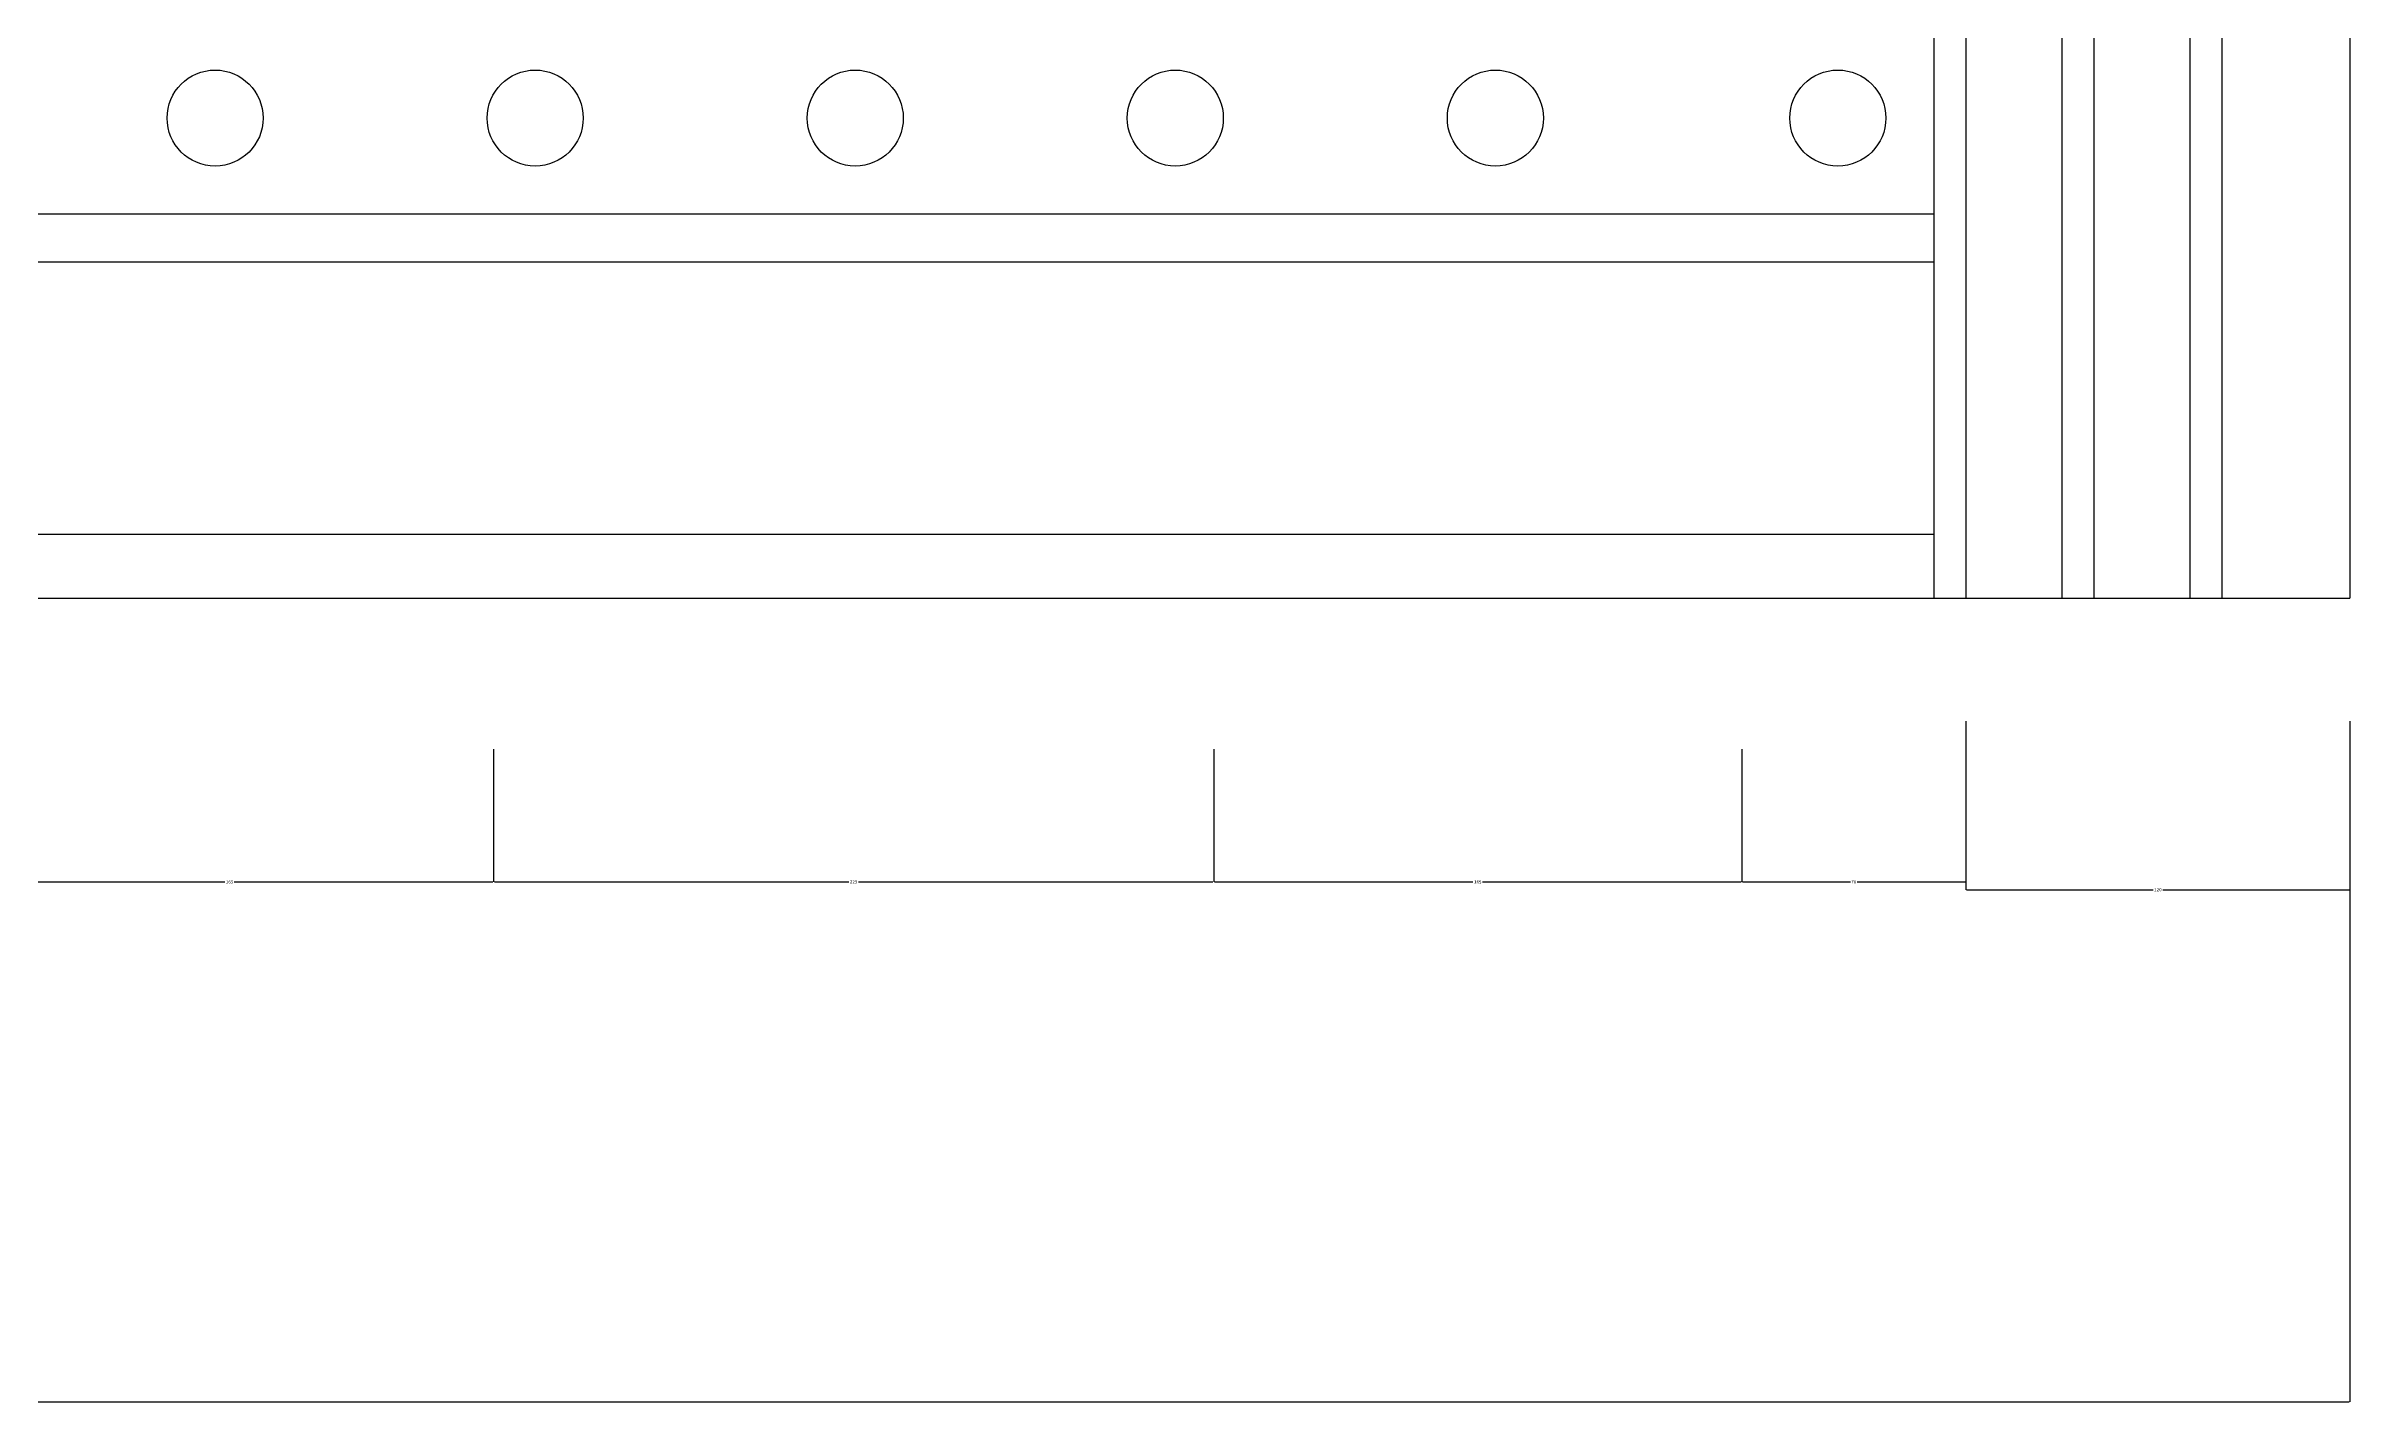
# Model space of a CAD drawing. Header units: metres. Extents: x 63 to 3579, y 112 to 4698.
# Drawn here: x 1233 to 1953, y 1284 to 1709 of the extents above; entities that cross this region are included whole.
import ezdxf

# ---------------------------------------------------------------- set-up
doc = ezdxf.new("R2010")
doc.units = ezdxf.units.M
for name, color, linetype in [('2', 2, 'Continuous'), ('3', 3, 'Continuous'), ('4', 4, 'Continuous'), ('7', 7, 'Continuous'), ('DIM', 3, 'Continuous')]:
    doc.layers.add(name, color=color, linetype=linetype)
doc.dimstyles.get("Standard").update_dxf_attribs({"dimtxt": 2.5, "dimasz": 2.5, "dimexe": 1.25, "dimexo": 0.625, "dimtad": 1, "dimcen": 2.5, "dimazin": 3, "dimtfac": 1, "dimtmove": 0, "dimatfit": 3})

# ---------------------------------------------------------------- blocks, each defined once
blk = doc.blocks.new('*D26')
for p, q in [((313.19, 1497.58), (313.19, 1284.9)), ((1953.19, 1497.58), (1953.19, 1284.9)), ((313.44, 1284.9), (1131.19, 1284.9)), ((1135.19, 1284.9), (1952.94, 1284.9))]:
    blk.add_line(p, q)
at = {"layer": 'Defpoints'}
for p in [(313.19, 1497.58), (1953.19, 1497.58), (313.19, 1284.9)]:
    blk.add_point(p, dxfattribs=at)
at = {"layer": 'DIM', "insert": (1133.19, 1284.9), "char_height": 1, "attachment_point": 5}
blk.add_mtext('1640', dxfattribs=at)
blk = doc.blocks.new('*D46')
for p, q in [((1598.19, 1488.83), (1598.19, 1447.38)), ((1763.19, 1488.83), (1763.19, 1447.38)), ((1598.44, 1447.38), (1679.19, 1447.38)), ((1682.19, 1447.38), (1762.94, 1447.38))]:
    blk.add_line(p, q)
at = {"layer": 'Defpoints'}
for p in [(1598.19, 1488.83), (1763.19, 1488.83), (1598.19, 1447.38)]:
    blk.add_point(p, dxfattribs=at)
at = {"layer": 'DIM', "insert": (1680.69, 1447.38), "char_height": 1, "attachment_point": 5}
blk.add_mtext('165', dxfattribs=at)
blk = doc.blocks.new('*D47')
for p, q in [((1208.19, 1488.83), (1208.19, 1447.38)), ((1373.19, 1488.83), (1373.19, 1447.38)), ((1208.44, 1447.38), (1289.19, 1447.38)), ((1292.19, 1447.38), (1372.94, 1447.38))]:
    blk.add_line(p, q)
at = {"layer": 'Defpoints'}
for p in [(1208.19, 1488.83), (1373.19, 1488.83), (1208.19, 1447.38)]:
    blk.add_point(p, dxfattribs=at)
at = {"layer": 'DIM', "insert": (1290.69, 1447.38), "char_height": 1, "attachment_point": 5}
blk.add_mtext('165', dxfattribs=at)
blk = doc.blocks.new('*D52')
for p, q in [((1373.19, 1488.83), (1373.19, 1447.38)), ((1598.19, 1488.83), (1598.19, 1447.38)), ((1373.44, 1447.38), (1484.19, 1447.38)), ((1487.19, 1447.38), (1597.94, 1447.38))]:
    blk.add_line(p, q)
at = {"layer": 'Defpoints'}
for p in [(1373.19, 1488.83), (1598.19, 1488.83), (1373.19, 1447.38)]:
    blk.add_point(p, dxfattribs=at)
at = {"layer": 'DIM', "insert": (1485.69, 1447.38), "char_height": 1, "attachment_point": 5}
blk.add_mtext('225', dxfattribs=at)
blk = doc.blocks.new('*D53')
for p, q in [((1833.19, 1497.58), (1833.19, 1444.93)), ((1953.19, 1497.58), (1953.19, 1444.93)), ((1833.44, 1444.93), (1891.69, 1444.93)), ((1894.69, 1444.93), (1952.94, 1444.93))]:
    blk.add_line(p, q)
at = {"layer": 'Defpoints'}
for p in [(1833.19, 1497.58), (1953.19, 1497.58), (1833.19, 1444.93)]:
    blk.add_point(p, dxfattribs=at)
at = {"layer": 'DIM', "insert": (1893.19, 1444.93), "char_height": 1, "attachment_point": 5}
blk.add_mtext('120', dxfattribs=at)
blk = doc.blocks.new('*D54')
for p, q in [((1763.19, 1488.83), (1763.19, 1447.38)), ((1833.19, 1488.83), (1833.19, 1447.38)), ((1763.44, 1447.38), (1797.19, 1447.38)), ((1799.19, 1447.38), (1832.94, 1447.38))]:
    blk.add_line(p, q)
at = {"layer": 'Defpoints'}
for p in [(1763.19, 1488.83), (1833.19, 1488.83), (1763.19, 1447.38)]:
    blk.add_point(p, dxfattribs=at)
at = {"layer": 'DIM', "insert": (1798.19, 1447.38), "char_height": 1, "attachment_point": 5}
blk.add_mtext('70', dxfattribs=at)

msp = doc.modelspace()

# ---------------------------------------------------------------- linework, layer by layer
at = {"layer": '2'}
msp.add_line((313.19, 1536.06), (1953.19, 1536.06), dxfattribs=at)
at = {"layer": '3'}
msp.add_line((1823.19, 1641.06), (1168.19, 1641.06), dxfattribs=at)
for points in [[(353.19, 1536.06), (353.19, 4341.16, -0.18), (1913.19, 4341.16), (1913.19, 1536.06)], [(363.19, 1536.06), (363.19, 4334.27, -0.18), (1903.19, 4334.27), (1903.19, 1536.06)], [(393.19, 1536.06), (393.19, 4313.45, -0.18), (1873.19, 4313.45), (1873.19, 1536.06)], [(403.19, 1536.06), (403.19, 4306.46, -0.18), (1863.19, 4306.46), (1863.19, 1536.06)]]:
    msp.add_lwpolyline(points, format="xyb", dxfattribs=at)
msp.add_lwpolyline([(443.19, 1536.06), (443.19, 3626.06), (1823.19, 3626.06), (1823.19, 1536.06)], dxfattribs=at)
at = {"layer": '4'}
for p, q in [((1823.19, 1656.06), (1156.19, 1656.06)), ((443.19, 1556.06), (1823.19, 1556.06))]:
    msp.add_line(p, q, dxfattribs=at)
for points in [[(313.19, 1536.06), (313.19, 4368.49, -0.19), (1953.19, 4368.49), (1953.19, 1536.06)], [(433.19, 1536.06), (433.19, 4285.36, -0.17), (1833.19, 4285.36), (1833.19, 1536.06)]]:
    msp.add_lwpolyline(points, format="xyb", dxfattribs=at)
at = {"layer": '7'}
for p, q in [((1823.19, 1656.06), (1156.19, 1656.06)), ((1823.19, 1641.06), (1168.19, 1641.06))]:
    msp.add_line(p, q, dxfattribs=at)
for centre in [(1286.19, 1686.06), (1386.19, 1686.06), (1486.19, 1686.06), (1586.19, 1686.06), (1686.19, 1686.06), (1793.19, 1686.06)]:
    msp.add_circle(centre, 15, dxfattribs=at)

# ---------------------------------------------------------------- dimensions: what is measured, and where the dimension line sits
at = {"layer": 'DIM'}
for base, p1, p2, picture, middle in [((313.19, 1284.9), (313.19, 1497.58), (1953.19, 1497.58), '*D26', (1133.19, 1284.9)), ((1833.19, 1444.93), (1833.19, 1497.58), (1953.19, 1497.58), '*D53', (1893.19, 1444.93)), ((1208.19, 1447.38), (1208.19, 1488.83), (1373.19, 1488.83), '*D47', (1290.69, 1447.38)), ((1373.19, 1447.38), (1373.19, 1488.83), (1598.19, 1488.83), '*D52', (1485.69, 1447.38)), ((1598.19, 1447.38), (1598.19, 1488.83), (1763.19, 1488.83), '*D46', (1680.69, 1447.38)), ((1763.19, 1447.38), (1763.19, 1488.83), (1833.19, 1488.83), '*D54', (1798.19, 1447.38))]:
    dim = msp.add_linear_dim(base=base, p1=p1, p2=p2, dimstyle='Standard', dxfattribs=at)
    dim.commit()
    dim.dimension.update_dxf_attribs({"geometry": picture, "text_midpoint": middle})

doc.saveas('drawing.dxf')
